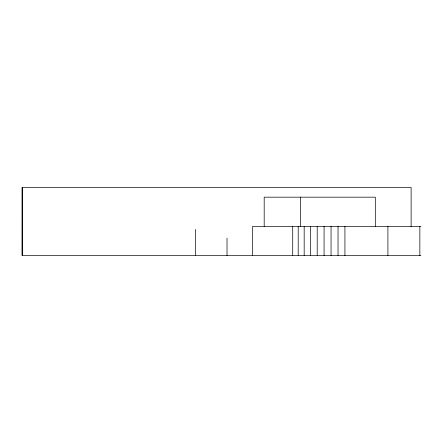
<?xml version="1.0" encoding="UTF-8"?>
<svg xmlns="http://www.w3.org/2000/svg" width="443" height="443" viewBox="0 0 443 443"><rect width="100%" height="100%" fill="white"/><g stroke="black" fill="none" stroke-linecap="round" stroke-linejoin="round"><path stroke-width="0.66" d="M420.85 255.556L22.15 255.556L22.178 187.444L411.121 187.444L411.121 226.661M420.85 226.367L252.599 226.367L252.599 255.556M419.853 226.367L419.853 255.556M387.918 226.367L387.918 255.556M375.315 226.367L375.315 197.174L264.189 197.174L264.189 226.367M344.925 226.367L344.925 255.556M338.037 226.367L338.037 255.556M331.048 226.367L331.048 255.556M324.077 226.367L324.077 255.556M317.205 226.367L317.205 255.556M310.537 226.367L310.537 255.556M304.175 226.367L304.175 255.556M300.57 197.174L300.57 226.367M298.205 226.367L298.205 255.556M292.712 226.367L292.712 255.556M227.021 238.146L227.021 255.556M195.629 229.424L195.629 255.556M22.183 187.444L22.183 255.556"/></g></svg>
